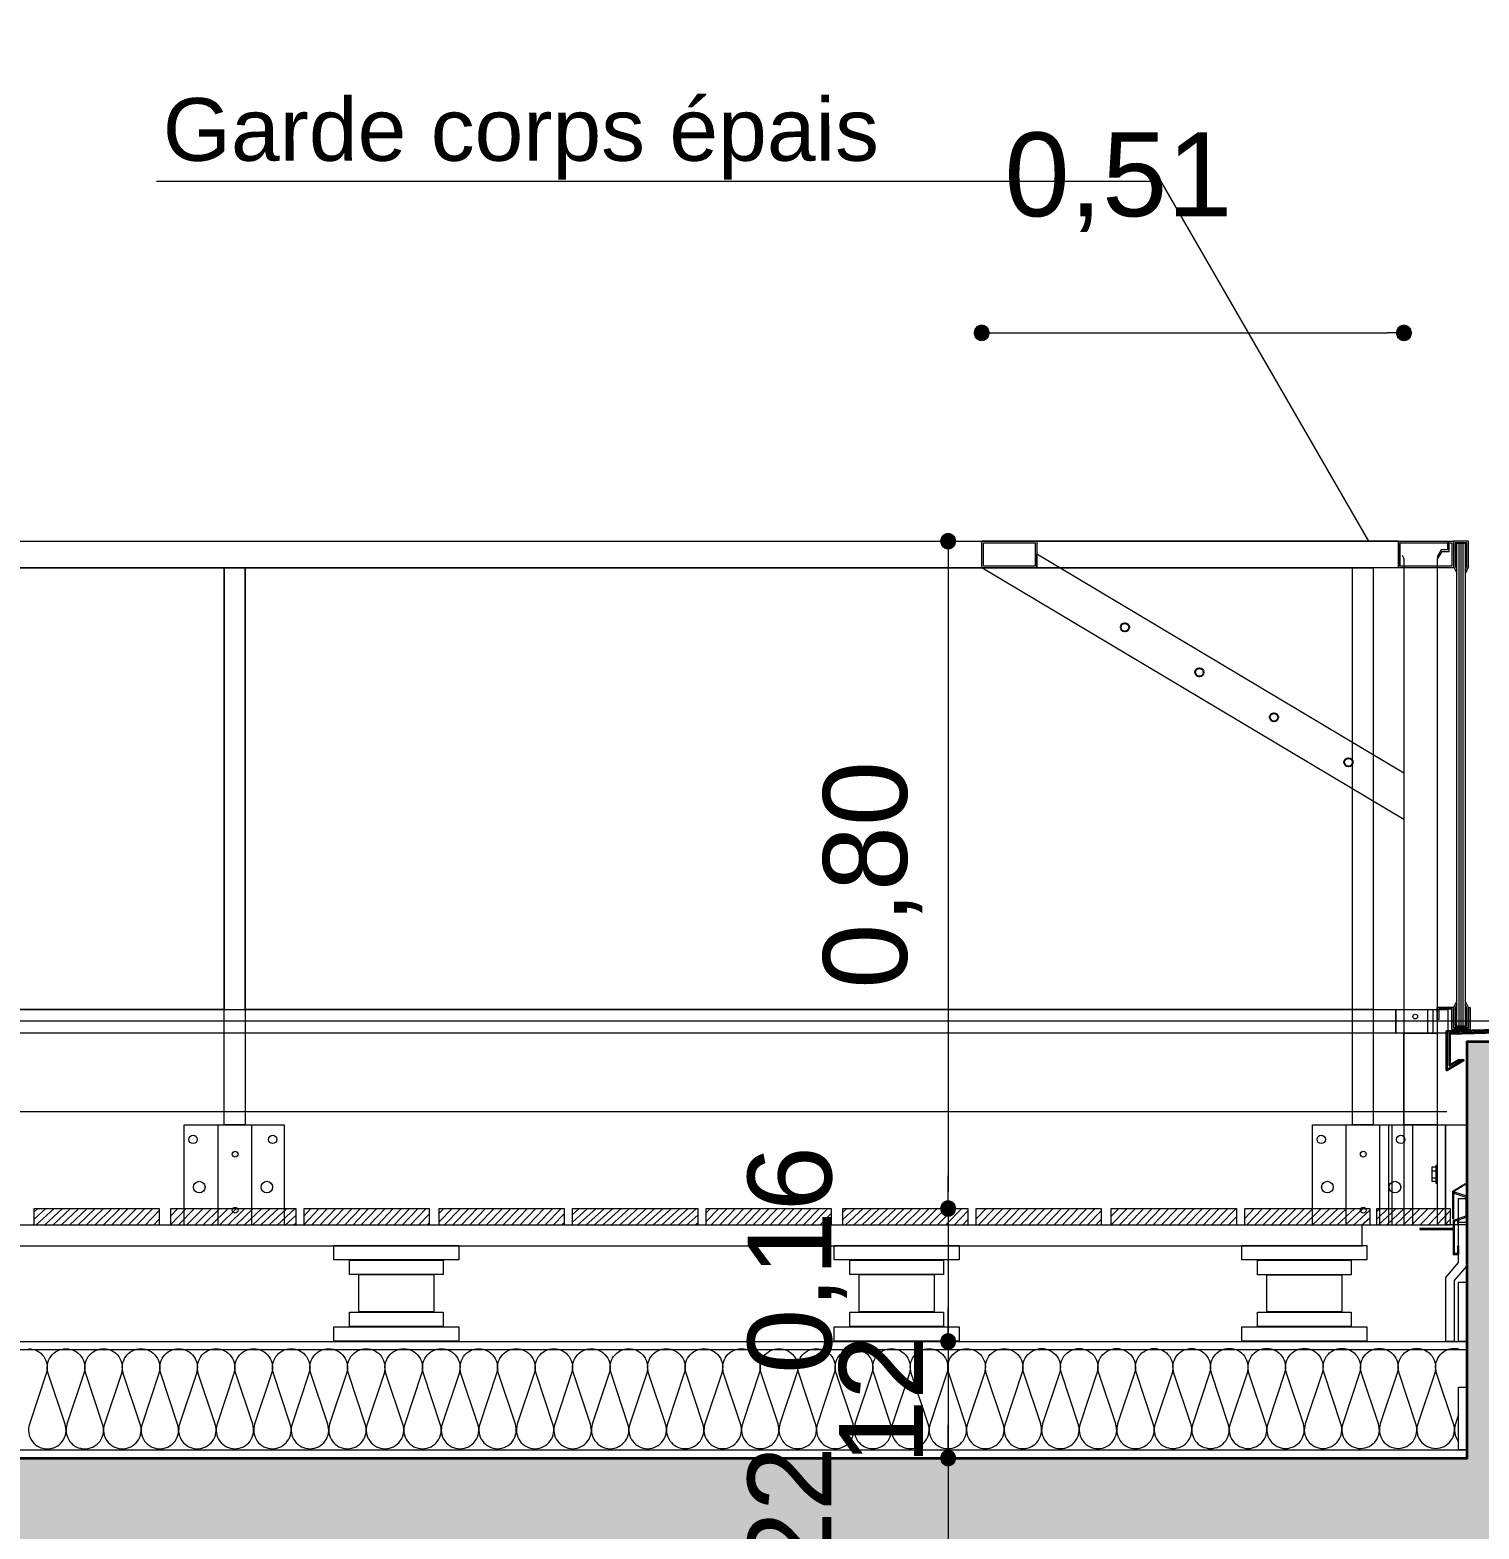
# Model space of a CAD drawing. Header units: metres. Extents: x 1838950 to 1842843, y 5171318 to 5174224.
# Drawn here: x 1841243.094 to 1841244.832, y 5171399.648 to 5171401.446 of the extents above; entities that cross this region are included whole.
import ezdxf

# ---------------------------------------------------------------- set-up
doc = ezdxf.new("R2010")
doc.units = ezdxf.units.M
doc.header["$LTSCALE"] = 0.0254
doc.header["$PDMODE"] = 1
doc.header["$PDSIZE"] = -2
doc.layers.get('0').update_dxf_attribs({"lineweight": 18})
doc.layers.get('DEFPOINTS').update_dxf_attribs({"lineweight": 18})
doc.layers.add('00 CHAZAL Coupe A.5', color=7, linetype='Continuous', lineweight=18)
doc.layers.add('00 CHAZAL INVISIBLE ARCHI', color=7, linetype='Continuous', lineweight=5)
doc.styles.add('Arial', font='arial.ttf')
doc.dimstyles.new('IS', dxfattribs={"dimtxt": 302.065972222221, "dimasz": 9.921875e-05, "dimexe": 2e-07, "dimexo": 1e-06, "dimgap": 2.999999999999999e-07, "dimtad": 1, "dimzin": 3, "dimtxsty": 'Arial', "dimblk": 'DOT', "dimblk1": 'DOT', "dimblk2": 'DOT', "dimcen": 0, "dimdle": 1e-06, "dimazin": 0, "dimtfac": 1, "dimtix": 1, "dimtmove": 0, "dimatfit": 0, "dimldrblk": 'DOT', "dimfxl": 1e-06, "dimfxlon": 1, "dimfrac": 2, "dimtolj": 1, "dimtzin": 3, "dimarcsym": 0})
pattern_1 = [(45, (388.1691140702418, 220.8695760480229), (0, -0.009999999999999997), [])]

# ---------------------------------------------------------------- blocks, each defined once
blk = doc.blocks.new('Groupe-1764-1')
at = {"layer": '00 CHAZAL Coupe A.5', "color": 7, "linetype": 'Continuous', "lineweight": 18, "flags": 128}
for points in [[(1841243.092379126, 5171399.863663086, -0.5116108524012003), (1841243.11374005, 5171399.834075), (1841243.09355317, 5171399.773257733, 0.5116108666444381), (1841243.114914094, 5171399.743669648, 0.5116108909214415), (1841243.13625777, 5171399.773270179), (1841243.116035448, 5171399.834075668, -0.5116108875789562), (1841243.137379124, 5171399.863676199, -0.5116108743823793), (1841243.158740049, 5171399.834088114), (1841243.138553168, 5171399.773270847, 0.511610853454171), (1841243.159914092, 5171399.743682761, 0.5116108909214415), (1841243.181257769, 5171399.773283292), (1841243.161035446, 5171399.834088782, -0.5116108875789562), (1841243.182379122, 5171399.863689313, -0.511610853454171), (1841243.203740047, 5171399.834101227), (1841243.183553166, 5171399.77328396, 0.5116108666444381), (1841243.20491409, 5171399.743695876, 0.5116108909214415), (1841243.226257767, 5171399.773296406), (1841243.206035444, 5171399.834101895, -0.5116108875789562), (1841243.22737912, 5171399.863702426, -0.5116108666444381), (1841243.248740045, 5171399.834114341), (1841243.228553164, 5171399.773297074, 0.5116108446632597), (1841243.249914089, 5171399.743708989, 0.5116108909214415), (1841243.271257765, 5171399.773309519), (1841243.251035442, 5171399.83411501, -0.5116108909214415), (1841243.272379118, 5171399.86371554, -0.5116108446632597), (1841243.293740043, 5171399.834127454), (1841243.273553162, 5171399.773310187, 0.5116108666444381), (1841243.294914087, 5171399.743722103, 0.5116108909214415), (1841243.316257763, 5171399.773322633), (1841243.29603544, 5171399.834128123, -0.5116108909214415), (1841243.317379116, 5171399.863728653, -0.5116108666444381), (1841243.338740041, 5171399.834140568), (1841243.31855316, 5171399.773323301, 0.511610853454171), (1841243.339914085, 5171399.743735216, 0.5116108909214415), (1841243.361257761, 5171399.773335746), (1841243.341035438, 5171399.834141237, -0.5116108909214415), (1841243.362379114, 5171399.863741767, -0.511610853454171), (1841243.383740039, 5171399.834153681), (1841243.363553158, 5171399.773336414, 0.5116108666444381), (1841243.384914083, 5171399.74374833, 0.5116108909214415), (1841243.406257759, 5171399.77334886), (1841243.396146598, 5171399.803751605)], [(1841243.396146598, 5171399.803751605), (1841243.386035436, 5171399.83415435, -0.5116108909214415), (1841243.407379112, 5171399.86375488, -0.5116108666444381), (1841243.428740037, 5171399.834166795), (1841243.408553156, 5171399.773349528, 0.5116108446632597), (1841243.429914081, 5171399.743761443, 0.5116108909214415), (1841243.451257757, 5171399.773361973), (1841243.431035434, 5171399.834167464, -0.5116108909214415), (1841243.452379111, 5171399.863767994, -0.5116108446632597), (1841243.473740035, 5171399.834179908), (1841243.453553154, 5171399.773362642, 0.511610853454171), (1841243.474914079, 5171399.743774557, 0.5116108909214415), (1841243.496257755, 5171399.773375086), (1841243.476035432, 5171399.834180577, -0.5116108909214415), (1841243.497379109, 5171399.863781107, -0.5116108666444381), (1841243.518740033, 5171399.834193022), (1841243.498553153, 5171399.773375755, 0.511610853454171), (1841243.519914077, 5171399.74378767, 0.5116108909214415), (1841243.541257753, 5171399.7733882), (1841243.52103543, 5171399.834193691, -0.5116108909214415), (1841243.542379107, 5171399.863794221, -0.511610853454171), (1841243.563740031, 5171399.834206135), (1841243.543553151, 5171399.773388869, 0.5116108446632597), (1841243.564914075, 5171399.743800784, 0.5116108909214415), (1841243.586257752, 5171399.773401313), (1841243.566035429, 5171399.834206804, -0.5116108909214415), (1841243.587379105, 5171399.863807334, -0.5116108666444381), (1841243.608740029, 5171399.834219249), (1841243.588553149, 5171399.773401982, 0.5116108446632597), (1841243.609914073, 5171399.743813897, 0.5116108909214415), (1841243.63125775, 5171399.773414426), (1841243.611035427, 5171399.834219918, -0.5116108909214415), (1841243.632379103, 5171399.863820448, -0.5116108446632597), (1841243.653740027, 5171399.834232362), (1841243.633553147, 5171399.773415096, 0.511610853454171), (1841243.654914071, 5171399.743827011, 0.5116108909214415), (1841243.676257748, 5171399.77342754), (1841243.656035425, 5171399.834233031, -0.5116108904162523), (1841243.677379101, 5171399.863833562, -0.511610853454171), (1841243.698740026, 5171399.834245476), (1841243.678553145, 5171399.773428209, 0.511610853454171), (1841243.699914069, 5171399.743840124, 0.5116108909214415), (1841243.721257746, 5171399.773440653), (1841243.701035423, 5171399.834246145, -0.5116108909214415), (1841243.722379099, 5171399.863846675, -0.511610853454171), (1841243.743740024, 5171399.834258589), (1841243.723553143, 5171399.773441323, 0.5116108446632597), (1841243.744914067, 5171399.743853237, 0.5116108909214415), (1841243.766257744, 5171399.773453767), (1841243.746035421, 5171399.834259258, -0.5116108518586733), (1841243.767379097, 5171399.863859789, -0.5116108446632597), (1841243.788740022, 5171399.834271703), (1841243.768553141, 5171399.773454436, 0.5116108446632597), (1841243.789914066, 5171399.743866351, 0.5116108909214415), (1841243.811257742, 5171399.77346688), (1841243.791035419, 5171399.834272372, -0.5116108909214415), (1841243.812379095, 5171399.863872902, -0.5116108446632597), (1841243.83374002, 5171399.834284816), (1841243.813553139, 5171399.77346755, 0.511610853454171), (1841243.834914064, 5171399.743879464, 0.5116108909214415), (1841243.85625774, 5171399.773479994), (1841243.836035417, 5171399.834285485, -0.5116108904162523), (1841243.857379093, 5171399.863886015, -0.511610853454171), (1841243.878740018, 5171399.83429793), (1841243.858553137, 5171399.773480663, 0.511610853454171), (1841243.879914062, 5171399.743892577, 0.5116108909214415), (1841243.901257738, 5171399.773493107), (1841243.881035415, 5171399.834298599, -0.5116108909214415), (1841243.902379092, 5171399.863899129, -0.511610853454171), (1841243.923740016, 5171399.834311043), (1841243.903553135, 5171399.773493777, 0.5116108446632597), (1841243.92491406, 5171399.743905691, 0.5116108909214415), (1841243.946257736, 5171399.773506221), (1841243.926035413, 5171399.834311713, -0.5116108909214415), (1841243.94737909, 5171399.863912242, -0.5116108446632597), (1841243.968740014, 5171399.834324157), (1841243.948553134, 5171399.77350689, 0.5116108446632597), (1841243.969914058, 5171399.743918804, 0.5116108909214415), (1841243.991257734, 5171399.773519334), (1841243.971035411, 5171399.834324826, -0.5116108909214415), (1841243.992379088, 5171399.863925355, -0.5116108446632597), (1841244.013740012, 5171399.83433727), (1841243.993553132, 5171399.773520004, 0.511610853454171), (1841244.014914056, 5171399.743931918, 0.5116108909214415), (1841244.036257732, 5171399.773532448), (1841244.016035409, 5171399.83433794, -0.5116108909214415), (1841244.037379086, 5171399.863938469, -0.511610853454171), (1841244.05874001, 5171399.834350384), (1841244.03855313, 5171399.773533117, 0.511610853454171), (1841244.059914054, 5171399.743945031, 0.5116108909214415), (1841244.08125773, 5171399.773545561), (1841244.061035407, 5171399.834351053, -0.5116108909214415), (1841244.082379084, 5171399.863951582, -0.511610853454171), (1841244.103740008, 5171399.834363497), (1841244.083553128, 5171399.773546231, 0.5116108446632597), (1841244.104914052, 5171399.743958145)], [(1841244.104914052, 5171399.743958145, 0.5116108909214415), (1841244.126257729, 5171399.773558675), (1841244.106035406, 5171399.834364166, -0.5116108909214415), (1841244.127379082, 5171399.863964697, -0.5116108446632597), (1841244.148740006, 5171399.834376611), (1841244.128553126, 5171399.773559344, 0.5116108446632597), (1841244.14991405, 5171399.743971258, 0.5116108909214415), (1841244.171257727, 5171399.773571788), (1841244.151035404, 5171399.83437728, -0.5116108909214415), (1841244.17237908, 5171399.86397781, -0.5116108446632597), (1841244.193740004, 5171399.834389724), (1841244.173553124, 5171399.773572458, 0.511610853454171), (1841244.194914049, 5171399.743984372, 0.5116108909214415), (1841244.216257725, 5171399.773584903), (1841244.196035402, 5171399.834390393, -0.5116108909214415), (1841244.217379078, 5171399.863990924, -0.511610853454171), (1841244.238740003, 5171399.834402838), (1841244.218553122, 5171399.773585571, 0.511610853454171), (1841244.239914047, 5171399.743997485, 0.5116108909214415), (1841244.261257723, 5171399.773598016), (1841244.2410354, 5171399.834403506, -0.5116108909214415), (1841244.262379076, 5171399.864004037, -0.511610853454171), (1841244.283740001, 5171399.834415951), (1841244.26355312, 5171399.773598685, 0.5116108446632597), (1841244.284914045, 5171399.744010599, 0.5116108909214415), (1841244.306257721, 5171399.77361113), (1841244.286035398, 5171399.83441662, -0.5116108909214415), (1841244.307379074, 5171399.864017151, -0.5116108446632597), (1841244.328739999, 5171399.834429065), (1841244.308553118, 5171399.773611798, 0.5116108446632597), (1841244.329914043, 5171399.744023712, 0.5116108909214415), (1841244.351257719, 5171399.773624243), (1841244.331035396, 5171399.834429733, -0.5116108909214415), (1841244.352379072, 5171399.864030264, -0.5116108446632597), (1841244.373739997, 5171399.834442178), (1841244.353553116, 5171399.773624912, 0.511610853454171), (1841244.374914041, 5171399.744036826, 0.5116108909214415), (1841244.396257717, 5171399.773637357), (1841244.376035394, 5171399.834442847, -0.5116108909214415), (1841244.397379071, 5171399.864043378, -0.511610853454171), (1841244.418739995, 5171399.834455292), (1841244.398553114, 5171399.773638025, 0.511610853454171), (1841244.419914039, 5171399.744049939, 0.5116108909214415), (1841244.441257715, 5171399.77365047), (1841244.421035392, 5171399.83445596, -0.5116108909214415), (1841244.442379069, 5171399.864056491, -0.511610853454171), (1841244.463739993, 5171399.834468405), (1841244.443553112, 5171399.773651139, 0.5116108446632597), (1841244.464914037, 5171399.744063053, 0.5116108909214415), (1841244.486257713, 5171399.773663584), (1841244.46603539, 5171399.834469074, -0.5116108909214415), (1841244.487379067, 5171399.864069605, -0.5116108446632597), (1841244.508739991, 5171399.834481519), (1841244.488553111, 5171399.773664252, 0.5116108446632597), (1841244.509914035, 5171399.744076166, 0.5116108909214415), (1841244.531257711, 5171399.773676697), (1841244.511035389, 5171399.834482187, -0.5116108909214415), (1841244.532379065, 5171399.864082718, -0.5116108446632597), (1841244.553739989, 5171399.834494632), (1841244.533553109, 5171399.773677366, 0.511610853454171), (1841244.554914033, 5171399.74408928, 0.5116108909214415), (1841244.576257709, 5171399.773689811), (1841244.556035387, 5171399.834495301, -0.5116108909214415), (1841244.577379063, 5171399.864095832, -0.511610853454171), (1841244.598739987, 5171399.834507746), (1841244.578553107, 5171399.773690479, 0.511610853454171), (1841244.599914031, 5171399.744102393, 0.5116108909214415), (1841244.621257708, 5171399.773702924), (1841244.601035385, 5171399.834508414, -0.5116108909214415), (1841244.622379061, 5171399.864108945, -0.511610853454171), (1841244.643739986, 5171399.834520859), (1841244.623553105, 5171399.773703593, 0.5116108446632597), (1841244.644914029, 5171399.744115507, 0.5116108909214415), (1841244.666257706, 5171399.773716038), (1841244.646035383, 5171399.834521528, -0.5116108909214415), (1841244.667379059, 5171399.864122059, -0.5116108446632597), (1841244.688739984, 5171399.834533973), (1841244.668553103, 5171399.773716706, 0.5116108446632597), (1841244.689914027, 5171399.74412862, 0.5116108909214415), (1841244.711257704, 5171399.773729151), (1841244.691035381, 5171399.834534641, -0.5116108909214415), (1841244.712379057, 5171399.864135172, -0.5116108446632597), (1841244.733739982, 5171399.834547086), (1841244.713553101, 5171399.77372982, 0.511610853454171), (1841244.734914026, 5171399.744141734, 0.5116108909214415), (1841244.756257702, 5171399.773742265), (1841244.736035379, 5171399.834547755, -0.5116108909214415), (1841244.757379055, 5171399.864148286, -0.511610853454171), (1841244.77873998, 5171399.8345602), (1841244.758553099, 5171399.773742933, 0.511610853454171), (1841244.779914024, 5171399.744154847, 0.5116108909214415), (1841244.8012577, 5171399.773755378), (1841244.781035377, 5171399.834560868, -0.5116108909214415), (1841244.802379057, 5171399.864161399, -0.05505052457282759), (1841244.807288943, 5171399.86362062)], [(1841244.807311835, 5171399.785080044), (1841244.803553097, 5171399.773756048, 0.2537557115182811), (1841244.80732129, 5171399.752633129)]]:
    blk.add_lwpolyline(points, format="xyb", dxfattribs=at)
blk = doc.blocks.new('Groupe-1906-1')
at = {"layer": '00 CHAZAL Coupe A.5', "color": 7, "linetype": 'Continuous', "lineweight": 5, "flags": 128}
for points in [[(1841243.327155738, 5171400.800458873), (1841243.352155738, 5171400.800458873), (1841243.352155738, 5171400.132162833), (1841243.327155738, 5171400.132162833)], [(1841243.279155738, 5171400.132162833), (1841243.399155738, 5171400.132162833), (1841243.399155738, 5171400.012162833), (1841243.279155738, 5171400.012162833)], [(1841243.319655738, 5171400.132162833), (1841243.359655738, 5171400.132162833), (1841243.359655738, 5171400.012162833), (1841243.319655738, 5171400.012162833)]]:
    blk.add_lwpolyline(points, close=True, dxfattribs=at)
at = {"layer": '00 CHAZAL Coupe A.5', "color": 7, "linetype": 'Continuous', "lineweight": 5}
for centre, radius in [((1841243.28972988, 5171400.114843068), 0.005000000029444078), ((1841243.38522988, 5171400.114843068), 0.005000000029444078), ((1841243.340222732, 5171400.097144048), 0.003500000074550379), ((1841243.297155738, 5171400.057662833), 0.006928203362255819), ((1841243.378245601, 5171400.057662833), 0.006928203128000923), ((1841243.340222732, 5171400.029866947), 0.003500000074550379)]:
    blk.add_circle(centre, radius, dxfattribs=at)
blk = doc.blocks.new('Groupe-1907-1')
at = {"layer": '00 CHAZAL Coupe A.5', "color": 7, "linetype": 'Continuous', "lineweight": 5, "flags": 128}
for points in [[(1841244.680057438, 5171400.800458873), (1841244.705057438, 5171400.800458873), (1841244.705057438, 5171400.132162833), (1841244.680057438, 5171400.132162833)], [(1841244.632057438, 5171400.132162833), (1841244.752057438, 5171400.132162833), (1841244.752057438, 5171400.012162833), (1841244.632057438, 5171400.012162833)], [(1841244.672557438, 5171400.132162833), (1841244.712557438, 5171400.132162833), (1841244.712557438, 5171400.012162833), (1841244.672557438, 5171400.012162833)]]:
    blk.add_lwpolyline(points, close=True, dxfattribs=at)
at = {"layer": '00 CHAZAL Coupe A.5', "color": 7, "linetype": 'Continuous', "lineweight": 5}
for centre, radius in [((1841244.64263158, 5171400.114843068), 0.005000000029444078), ((1841244.73813158, 5171400.114843068), 0.005000000029444078), ((1841244.693124433, 5171400.097144048), 0.003500000074550379), ((1841244.650057438, 5171400.057662833), 0.006928203362255819), ((1841244.731147301, 5171400.057662833), 0.006928203362255819), ((1841244.693124433, 5171400.029866947), 0.003500000074550379)]:
    blk.add_circle(centre, radius, dxfattribs=at)
blk = doc.blocks.new('Groupe-1908-1')
at = {"layer": '00 CHAZAL Coupe A.5', "color": 7, "linetype": 'Continuous', "lineweight": 5}
for p, q in [((1841244.775926777, 5171400.077162832), (1841244.780726777, 5171400.077162832)), ((1841244.775926777, 5171400.068762832), (1841244.780726777, 5171400.068762832))]:
    blk.add_line(p, q, dxfattribs=at)
at = {"layer": '00 CHAZAL Coupe A.5', "color": 7, "linetype": 'Continuous', "lineweight": 5, "flags": 128}
for points in [[(1841244.775926777, 5171400.081782832), (1841244.780726777, 5171400.081782832), (1841244.780726777, 5171400.064262833), (1841244.775926777, 5171400.064262833)], [(1841244.780726777, 5171400.084122832), (1841244.78187769, 5171400.084122832), (1841244.78187769, 5171400.061922832), (1841244.780726777, 5171400.061922832)]]:
    blk.add_lwpolyline(points, close=True, dxfattribs=at)
blk = doc.blocks.new('Groupe-1909-1')
at = {"layer": '00 CHAZAL Coupe A.5', "color": 7, "linetype": 'Continuous', "lineweight": 5, "flags": 128}
for points in [[(1841244.801497927, 5171400.800521548), (1841244.735497928, 5171400.800521548), (1841244.735497928, 5171400.832521548), (1841244.801497927, 5171400.832521548)], [(1841244.799497928, 5171400.802521548), (1841244.737497927, 5171400.802521548), (1841244.737497927, 5171400.830521548), (1841244.799497928, 5171400.830521548)]]:
    blk.add_lwpolyline(points, close=True, dxfattribs=at)
blk = doc.blocks.new('Groupe-1910-1')
at = {"layer": '00 CHAZAL Coupe A.5', "color": 8, "linetype": 'Continuous', "lineweight": 5, "true_color": 0x777777}
for p, q in [((1841244.807997928, 5171400.250712832), (1841244.807997928, 5171400.829908602)), ((1841244.810497927, 5171400.250712832), (1841244.810497927, 5171400.829908602)), ((1841244.812997927, 5171400.250712832), (1841244.812997927, 5171400.829908602)), ((1841244.769988434, 5171400.270518715), (1841244.769988434, 5171400.242162832)), ((1841244.776388434, 5171400.270518715), (1841244.776388434, 5171400.242162832)), ((1841244.727322963, 5171400.132162833), (1841244.727322963, 5171400.012162833))]:
    blk.add_line(p, q, dxfattribs=at)
at = {"layer": '00 CHAZAL Coupe A.5', "color": 7, "linetype": 'Continuous', "lineweight": 5}
blk.add_line((1841244.819497927, 5171400.802021548), (1841244.815747927, 5171400.794021549), dxfattribs=at)
at = {"layer": '00 CHAZAL Coupe A.5', "color": 7, "linetype": 'Continuous', "lineweight": 5, "flags": 128}
for points in [[(1841244.796077581, 5171400.830521548), (1841244.794278485, 5171400.830521548), (1841244.794278485, 5171400.821921096), (1841244.786577581, 5171400.821921096), (1841244.781827581, 5171400.813693854), (1841244.783385643, 5171400.812794306), (1841244.787616289, 5171400.820122), (1841244.796077581, 5171400.820122)], [(1841244.815497927, 5171400.250712832), (1841244.805497927, 5171400.250712832), (1841244.805497927, 5171400.829908602), (1841244.815497927, 5171400.829908602)], [(1841244.794383346, 5171400.242162832), (1841244.732040637, 5171400.242162832), (1841244.732040637, 5171400.270518715), (1841244.794383346, 5171400.270518715)], [(1841244.723766946, 5171400.132162833), (1841244.791766946, 5171400.132162833), (1841244.791766946, 5171400.012162833), (1841244.723766946, 5171400.012162833)]]:
    blk.add_lwpolyline(points, close=True, dxfattribs=at)
for points in [[(1841244.815747927, 5171400.794021549), (1841244.819497927, 5171400.802021548), (1841244.819497927, 5171400.832521548), (1841244.801497927, 5171400.832521548), (1841244.801497927, 5171400.802021548), (1841244.805497927, 5171400.794021549)], [(1841244.815460978, 5171400.798121547), (1841244.817497927, 5171400.80246704), (1841244.817497927, 5171400.830521548), (1841244.803497927, 5171400.830521548), (1841244.803497927, 5171400.802493684), (1841244.805497927, 5171400.798493684)], [(1841244.739568289, 5171400.815729328), (1841244.74187769, 5171400.811729328), (1841244.74187769, 5171400.012162833)], [(1841244.784187091, 5171400.815729328), (1841244.78187769, 5171400.811729328), (1841244.78187769, 5171400.012162833)], [(1841244.805158775, 5171400.281212833), (1841244.801408775, 5171400.273212832), (1841244.801408775, 5171400.248712832), (1841244.819408775, 5171400.248712832), (1841244.819408775, 5171400.273212832), (1841244.815408775, 5171400.281212833)], [(1841244.805445725, 5171400.277112832), (1841244.803408775, 5171400.27276734), (1841244.803408775, 5171400.250712832), (1841244.817408775, 5171400.250712832), (1841244.817408775, 5171400.272740696), (1841244.815408775, 5171400.276740696)]]:
    blk.add_lwpolyline(points, dxfattribs=at)
at = {"layer": '00 CHAZAL Coupe A.5', "color": 7, "linetype": 'Continuous', "lineweight": 13, "flags": 128}
for points in [[(1841244.819408775, 5171400.273212832), (1841244.819408775, 5171400.248712832), (1841244.801408775, 5171400.248712832), (1841244.801408775, 5171400.273212832), (1841244.78187769, 5171400.273212832), (1841244.78187769, 5171400.258546809)], [(1841244.821408775, 5171400.273212832), (1841244.821408775, 5171400.246712833), (1841244.799408775, 5171400.246712833), (1841244.799408775, 5171400.271212832), (1841244.78387769, 5171400.271212832), (1841244.78387769, 5171400.258546809)]]:
    blk.add_lwpolyline(points, dxfattribs=at)
for points in [[(1841244.819408775, 5171400.273212832), (1841244.821408775, 5171400.273212832), (1841244.821408775, 5171400.246712833), (1841244.799408775, 5171400.246712833), (1841244.799408775, 5171400.271212832), (1841244.78387769, 5171400.271212832), (1841244.78387769, 5171400.258546809), (1841244.78187769, 5171400.258546809), (1841244.78187769, 5171400.273212832), (1841244.801408775, 5171400.273212832), (1841244.801408775, 5171400.248712832), (1841244.819408775, 5171400.248712832)], [(1841244.74187769, 5171400.242162832), (1841244.78187769, 5171400.242162832), (1841244.78187769, 5171400.132162833), (1841244.74187769, 5171400.132162833)], [(1841244.791766946, 5171400.132162833), (1841244.817601469, 5171400.132162833), (1841244.817601469, 5171400.012551405), (1841244.791766946, 5171400.012551405)]]:
    blk.add_lwpolyline(points, close=True, dxfattribs=at)
at = {"layer": '00 CHAZAL Coupe A.5', "color": 7, "linetype": 'Continuous', "lineweight": 5}
blk.add_circle((1841244.755463601, 5171400.26221435), 0.002876077800086703, dxfattribs=at)
at = {"layer": '00 CHAZAL Coupe A.5', "color": 7}
for name in ['Groupe-1909-1', 'Groupe-1908-1']:
    blk.add_blockref(name, (0, 0), dxfattribs=at)
blk = doc.blocks.new('Groupe-1913-1')
at = {"layer": '00 CHAZAL Coupe A.5', "color": 7, "linetype": 'Continuous', "lineweight": 5, "flags": 128}
for points in [[(1841244.301497927, 5171400.800458873), (1841244.235497928, 5171400.800458873), (1841244.235497928, 5171400.832458872), (1841244.301497927, 5171400.832458872)], [(1841244.299497928, 5171400.802458873), (1841244.237497927, 5171400.802458873), (1841244.237497927, 5171400.830458873), (1841244.299497928, 5171400.830458873)]]:
    blk.add_lwpolyline(points, close=True, dxfattribs=at)
blk = doc.blocks.new('Groupe-1921-1')
at = {"layer": '00 CHAZAL Coupe A.5', "color": 7, "linetype": 'Continuous', "lineweight": 5, "flags": 128}
for points in [[(1841243.458503336, 5171399.987505229), (1841243.608503335, 5171399.987492649), (1841243.608501893, 5171399.970296813), (1841243.458501894, 5171399.970309392)], [(1841243.47725204, 5171399.969851433), (1841243.589752039, 5171399.969841999), (1841243.589750597, 5171399.952645876), (1841243.477250598, 5171399.952655311)], [(1841243.488502594, 5171399.952654366), (1841243.578502594, 5171399.952646819), (1841243.578498869, 5171399.908230601), (1841243.488498869, 5171399.908238148)], [(1841243.477249015, 5171399.907782982), (1841243.589749015, 5171399.907773547), (1841243.589747573, 5171399.890577424), (1841243.477247573, 5171399.890586859)], [(1841243.458497719, 5171399.890132397), (1841243.608497719, 5171399.890119818), (1841243.608496277, 5171399.87292398), (1841243.458496277, 5171399.872936561)]]:
    blk.add_lwpolyline(points, close=True, dxfattribs=at)
blk = doc.blocks.new('Groupe-1922-1')
at = {"layer": '00 CHAZAL Coupe A.5', "color": 7, "linetype": 'Continuous', "lineweight": 5, "flags": 128}
for points in [[(1841244.058503336, 5171399.987505229), (1841244.208503335, 5171399.987492649), (1841244.208501894, 5171399.970296813), (1841244.058501894, 5171399.970309392)], [(1841244.07725204, 5171399.969851433), (1841244.189752039, 5171399.969841999), (1841244.189750597, 5171399.952645876), (1841244.077250598, 5171399.952655311)], [(1841244.088502594, 5171399.952654366), (1841244.178502594, 5171399.952646819), (1841244.178498869, 5171399.908230601), (1841244.088498869, 5171399.908238148)], [(1841244.077249015, 5171399.907782982), (1841244.189749015, 5171399.907773547), (1841244.189747573, 5171399.890577424), (1841244.077247573, 5171399.890586859)], [(1841244.058497719, 5171399.890132397), (1841244.208497719, 5171399.890119818), (1841244.208496277, 5171399.87292398), (1841244.058496277, 5171399.872936561)]]:
    blk.add_lwpolyline(points, close=True, dxfattribs=at)
blk = doc.blocks.new('Groupe-1923-1')
at = {"layer": '00 CHAZAL Coupe A.5', "color": 7, "linetype": 'Continuous', "lineweight": 5, "flags": 128}
for points in [[(1841244.547379632, 5171399.987464231), (1841244.697379631, 5171399.98745165), (1841244.69737819, 5171399.970255814), (1841244.54737819, 5171399.970268394)], [(1841244.566128336, 5171399.969810436), (1841244.678628335, 5171399.969801), (1841244.678626893, 5171399.952604877), (1841244.566126894, 5171399.952614311)], [(1841244.57737889, 5171399.952613368), (1841244.66737889, 5171399.95260582), (1841244.667375165, 5171399.908189602), (1841244.577375165, 5171399.908197151)], [(1841244.566125311, 5171399.907741983), (1841244.678625311, 5171399.907732549), (1841244.678623869, 5171399.890536425), (1841244.566123869, 5171399.890545859)], [(1841244.547374015, 5171399.890091398), (1841244.697374015, 5171399.890078819), (1841244.697372572, 5171399.872882983), (1841244.547372573, 5171399.872895561)]]:
    blk.add_lwpolyline(points, close=True, dxfattribs=at)
blk = doc.blocks.new('_DOT')
at = {"color": 0, "linetype": 'ByBlock', "lineweight": -2}
blk.add_line((-0.5, 0), (-1, 0), dxfattribs=at)
at = {"color": 0, "linetype": 'ByBlock', "const_width": 0.5}
blk.add_lwpolyline([(-0.25, 0, 1), (0.25, 0, 1)], format="xyb", close=True, dxfattribs=at)
blk = doc.blocks.new('*D474')
at = {"layer": '00 CHAZAL Coupe A.5', "color": 0, "linetype": 'Continuous', "lineweight": -2, "transparency": 16777216}
for p, q in [((1841244.235497928, 5171401.082120845), (1841244.235497928, 5171401.082360845)), ((1841244.255341677, 5171401.082320845), (1841244.72203394, 5171401.082320845)), ((1841244.74187769, 5171401.082120845), (1841244.74187769, 5171401.082360845))]:
    blk.add_line(p, q, dxfattribs=at)
at = {"layer": 'DEFPOINTS', "color": 0, "transparency": 16777216}
for p in [(1841244.74187769, 5171401.082320845), (1841244.235497928, 5171400.858458873), (1841244.74187769, 5171400.762561431)]:
    blk.add_point(p, dxfattribs=at)
at = {"layer": '00 CHAZAL Coupe A.5', "color": 0, "lineweight": -2, "transparency": 16777216, "xscale": 0.01984375, "yscale": 0.01984375, "zscale": 0.01984375, "rotation": 180}
blk.add_blockref('_DOT', (1841244.235497928, 5171401.082320845), dxfattribs=at)
at = {"layer": '00 CHAZAL Coupe A.5', "color": 0, "lineweight": -2, "transparency": 16777216, "xscale": 0.01984375, "yscale": 0.01984375, "zscale": 0.01984375}
blk.add_blockref('_DOT', (1841244.74187769, 5171401.082320845), dxfattribs=at)
at = {"layer": '00 CHAZAL Coupe A.5', "color": 0, "lineweight": 5, "transparency": 16777216, "insert": (1841244.399438822, 5171401.263133344), "char_height": 0.1005055871212121, "attachment_point": 5, "style": 'Arial'}
blk.add_mtext('\\A1;0,51', dxfattribs=at)
blk = doc.blocks.new('*D608')
at = {"layer": '00 CHAZAL Coupe A.5', "color": 0, "linetype": 'Continuous', "lineweight": -2, "transparency": 16777216}
for p, q in [((1841244.19507344, 5171400.832458872), (1841244.195313439, 5171400.832458872)), ((1841244.195273439, 5171400.812615123), (1841244.195273439, 5171400.051804053)), ((1841244.195473439, 5171400.031960303), (1841244.195233439, 5171400.031960303))]:
    blk.add_line(p, q, dxfattribs=at)
at = {"layer": 'DEFPOINTS', "color": 0, "transparency": 16777216}
for p in [(1841244.07527344, 5171400.832458872), (1841244.195273439, 5171400.031960303), (1841244.280503335, 5171400.031960303)]:
    blk.add_point(p, dxfattribs=at)
at = {"layer": '00 CHAZAL Coupe A.5', "color": 0, "lineweight": -2, "transparency": 16777216, "xscale": 0.01984375, "yscale": 0.01984375, "zscale": 0.01984375}
for p, rotation in [((1841244.195273439, 5171400.832458872), 90), ((1841244.195273439, 5171400.031960303), 270)]:
    blk.add_blockref('_DOT', p, dxfattribs=dict(at, rotation=rotation))
at = {"layer": '00 CHAZAL Coupe A.5', "color": 0, "lineweight": 5, "transparency": 16777216, "insert": (1841244.104919834, 5171400.432209588), "char_height": 0.1005055871212121, "attachment_point": 5, "rotation": 90, "style": 'Arial'}
blk.add_mtext('\\A1;0,80', dxfattribs=at)
blk = doc.blocks.new('*D609')
at = {"layer": '00 CHAZAL Coupe A.5', "color": 0, "linetype": 'Continuous', "lineweight": -2, "transparency": 16777216}
for p, q in [((1841244.19527344, 5171400.051804053), (1841244.19527344, 5171400.071647802)), ((1841244.19547344, 5171400.031960303), (1841244.19523344, 5171400.031960303)), ((1841244.19527344, 5171400.031960303), (1841244.19527344, 5171399.872462832)), ((1841244.19547344, 5171399.872462832), (1841244.19523344, 5171399.872462832)), ((1841244.19527344, 5171399.852619083), (1841244.19527344, 5171399.832775333))]:
    blk.add_line(p, q, dxfattribs=at)
at = {"layer": 'DEFPOINTS', "color": 0, "transparency": 16777216}
for p in [(1841244.280503335, 5171400.031960303), (1841244.19527344, 5171399.872462832), (1841244.526896663, 5171399.872462832)]:
    blk.add_point(p, dxfattribs=at)
at = {"layer": '00 CHAZAL Coupe A.5', "color": 0, "lineweight": -2, "transparency": 16777216, "xscale": 0.01984375, "yscale": 0.01984375, "zscale": 0.01984375}
for p, rotation in [((1841244.19527344, 5171400.031960303), 270), ((1841244.19527344, 5171399.872462832), 90)]:
    blk.add_blockref('_DOT', p, dxfattribs=dict(at, rotation=rotation))
at = {"layer": '00 CHAZAL Coupe A.5', "color": 0, "lineweight": 5, "transparency": 16777216, "insert": (1841244.01446094, 5171399.970211568), "char_height": 0.1005055871212121, "attachment_point": 5, "rotation": 90, "style": 'Arial'}
blk.add_mtext('\\A1;0,16', dxfattribs=at)
blk = doc.blocks.new('*D610')
at = {"layer": '00 CHAZAL Coupe A.5', "color": 0, "linetype": 'Continuous', "lineweight": -2, "transparency": 16777216}
for p, q in [((1841244.19527344, 5171399.892306582), (1841244.19527344, 5171399.912150332)), ((1841244.19547344, 5171399.872462832), (1841244.19523344, 5171399.872462832)), ((1841244.19527344, 5171399.872462832), (1841244.19527344, 5171399.732604448)), ((1841244.19547344, 5171399.732604448), (1841244.19523344, 5171399.732604448)), ((1841244.19527344, 5171399.712760698), (1841244.19527344, 5171399.692916948))]:
    blk.add_line(p, q, dxfattribs=at)
at = {"layer": 'DEFPOINTS', "color": 0, "transparency": 16777216}
for p in [(1841244.526896663, 5171399.872462832), (1841244.19527344, 5171399.732604448), (1841244.427896663, 5171399.732604448)]:
    blk.add_point(p, dxfattribs=at)
at = {"layer": '00 CHAZAL Coupe A.5', "color": 0, "lineweight": -2, "transparency": 16777216, "xscale": 0.01984375, "yscale": 0.01984375, "zscale": 0.01984375}
for p, rotation in [((1841244.19527344, 5171399.872462832), 270), ((1841244.19527344, 5171399.732604448), 90)]:
    blk.add_blockref('_DOT', p, dxfattribs=dict(at, rotation=rotation))
at = {"layer": '00 CHAZAL Coupe A.5', "color": 0, "lineweight": 5, "transparency": 16777216, "insert": (1841244.114819635, 5171399.80253364), "char_height": 0.1005055871212121, "attachment_point": 5, "rotation": 90, "style": 'Arial'}
blk.add_mtext('\\A1;12', dxfattribs=at)
blk = doc.blocks.new('*D611')
at = {"layer": '00 CHAZAL Coupe A.5', "color": 0, "linetype": 'Continuous', "lineweight": -2, "transparency": 16777216}
for p, q in [((1841244.19527344, 5171399.752448197), (1841244.19527344, 5171399.772291947)), ((1841244.19547344, 5171399.732604448), (1841244.19523344, 5171399.732604448)), ((1841244.19527344, 5171399.732604448), (1841244.19527344, 5171399.512162833)), ((1841244.19547344, 5171399.512162833), (1841244.19523344, 5171399.512162833)), ((1841244.19527344, 5171399.492319083), (1841244.19527344, 5171399.472475333))]:
    blk.add_line(p, q, dxfattribs=at)
at = {"layer": 'DEFPOINTS', "color": 0, "transparency": 16777216}
for p in [(1841244.427896663, 5171399.732604448), (1841244.19527344, 5171399.512162833), (1841244.648896663, 5171399.512162833)]:
    blk.add_point(p, dxfattribs=at)
at = {"layer": '00 CHAZAL Coupe A.5', "color": 0, "lineweight": -2, "transparency": 16777216, "xscale": 0.01984375, "yscale": 0.01984375, "zscale": 0.01984375}
for p, rotation in [((1841244.19527344, 5171399.732604448), 270), ((1841244.19527344, 5171399.512162833), 90)]:
    blk.add_blockref('_DOT', p, dxfattribs=dict(at, rotation=rotation))
at = {"layer": '00 CHAZAL Coupe A.5', "color": 0, "lineweight": 5, "transparency": 16777216, "insert": (1841244.01446094, 5171399.61038364), "char_height": 0.1005055871212121, "attachment_point": 5, "rotation": 90, "style": 'Arial'}
blk.add_mtext('\\A1;0,22', dxfattribs=at)
blk = doc.blocks.new('Groupe-2016-1')
at = {"layer": '00 CHAZAL Coupe A.5', "color": 7, "linetype": 'Continuous', "lineweight": 5}
dim = blk.add_linear_dim(base=(1841244.74187769, 5171401.082320845), p1=(1841244.235497928, 5171400.858458873), p2=(1841244.74187769, 5171400.762561431), dimstyle='IS', override={"dimtxt": 0.1005055871212121, "dimasz": 0.01984375, "dimexe": 4e-05, "dimgap": 0.09985000000005373, "dimpost": '<>', "dimtxsty": 'Arial', "dimdle": 0.0002, "dimtmove": 2, "dimfxl": 0.0002}, dxfattribs=at)
dim.commit()
dim.dimension.update_dxf_attribs({"geometry": '*D474', "text_midpoint": (1841244.399438822, 5171401.263133344), "dimtype": 160})
dim = blk.add_linear_dim(base=(1841244.195273439, 5171400.031960303), p1=(1841244.07527344, 5171400.832458872), p2=(1841244.280503335, 5171400.031960303), angle=89.99999999997011, dimstyle='IS', override={"dimtxt": 0.1005055871212121, "dimasz": 0.01984375, "dimexe": 4e-05, "dimgap": 0.03, "dimpost": '<>', "dimtxsty": 'Arial', "dimdle": 0.0002, "dimtmove": 2, "dimfxl": 0.0002}, dxfattribs=at)
dim.commit()
dim.dimension.update_dxf_attribs({"geometry": '*D608', "text_midpoint": (1841244.104919834, 5171400.432209588)})
for base, p1, p2, angle, override, picture, middle in [((1841244.19527344, 5171399.872462832), (1841244.280503335, 5171400.031960303), (1841244.526896663, 5171399.872462832), 89.99999999996908, {"dimtxt": 0.1005055871212121, "dimasz": 0.01984375, "dimexe": 4e-05, "dimgap": 0.09984999999997733, "dimpost": '<>', "dimtxsty": 'Arial', "dimdle": 0.0002, "dimtmove": 2, "dimfxl": 0.0002}, '*D609', (1841244.01446094, 5171399.970211568)), ((1841244.19527344, 5171399.512162833), (1841244.427896663, 5171399.732604448), (1841244.648896663, 5171399.512162833), 89.9999999999782, {"dimtxt": 0.1005055871212121, "dimasz": 0.01984375, "dimexe": 4e-05, "dimgap": 0.09985000000000575, "dimpost": '<>', "dimtxsty": 'Arial', "dimdle": 0.0002, "dimtmove": 2, "dimfxl": 0.0002}, '*D611', (1841244.01446094, 5171399.61038364))]:
    dim = blk.add_linear_dim(base=base, p1=p1, p2=p2, angle=angle, dimstyle='IS', override=override, dxfattribs=at)
    dim.commit()
    dim.dimension.update_dxf_attribs({"geometry": picture, "text_midpoint": middle, "dimtype": 160})
dim = blk.add_linear_dim(base=(1841244.19527344, 5171399.732604448), p1=(1841244.526896663, 5171399.872462832), p2=(1841244.427896663, 5171399.732604448), angle=89.99999999994789, text='12', dimstyle='IS', override={"dimtxt": 0.1005055871212121, "dimasz": 0.01984375, "dimexe": 4e-05, "dimgap": 0.03, "dimpost": '<>', "dimtxsty": 'Arial', "dimdle": 0.0002, "dimtmove": 2, "dimfxl": 0.0002}, dxfattribs=at)
dim.commit()
dim.dimension.update_dxf_attribs({"geometry": '*D610', "text_midpoint": (1841244.114819635, 5171399.80253364)})

msp = doc.modelspace()

# ---------------------------------------------------------------- hatches: boundary and pattern name
at = {"layer": '00 CHAZAL Coupe A.5', "linetype": 'Continuous', "lineweight": 0, "true_color": 0xaaaaaa}
h = msp.add_hatch(color=253, dxfattribs=at)
h.paths.add_polyline_path([(1841239.109896663, 5171403.243896709), (1841238.949896664, 5171403.243896708), (1841238.949896662, 5171402.521969138), (1841224.65489666, 5171402.521969132), (1841224.654896659, 5171402.872162836), (1841224.474896656, 5171402.872162841), (1841224.474896655, 5171402.326162837), (1841224.475301403, 5171402.326162834), (1841224.475301407, 5171402.272162841), (1841231.923579672, 5171402.272162838), (1841231.923579679, 5171399.732462833), (1841224.655250215, 5171399.732462838), (1841224.655250213, 5171399.732162839), (1841224.475301403, 5171399.732162839), (1841224.475301412, 5171399.482162841), (1841236.987928811, 5171399.482162837), (1841236.987928817, 5171399.112889856), (1841237.087976189, 5171399.112889857), (1841237.087976182, 5171399.482162838), (1841238.93028596, 5171399.482162832), (1841238.93028596, 5171396.942462839), (1841224.475301409, 5171396.942462837), (1841224.475301411, 5171396.692355099), (1841246.377896659, 5171396.692355103), (1841246.377896661, 5171394.10147543), (1841224.475301404, 5171394.101475427), (1841224.475301405, 5171394.101355106), (1841224.475036844, 5171394.101355103), (1841224.475036842, 5171393.851355097), (1841246.37789666, 5171393.851355102), (1841246.377896659, 5171391.261162833), (1841224.475301403, 5171391.261162841), (1841224.475301406, 5171390.511163147), (1841224.655250211, 5171390.565686908), (1841224.655250206, 5171391.031714343), (1841224.654996149, 5171391.031714346), (1841224.654996147, 5171391.061714348), (1841241.882573695, 5171391.061714348), (1841241.882573695, 5171387.477191932), (1841242.082573693, 5171387.53426539), (1841242.082573697, 5171388.170355096), (1841244.382896662, 5171388.170355097), (1841244.382896658, 5171387.592779486), (1841244.575838503, 5171387.647714344), (1841244.575838506, 5171388.221043946), (1841251.192440692, 5171388.221043946), (1841251.192440688, 5171387.739728985), (1841251.352896657, 5171387.787714348), (1841251.352896661, 5171393.704138685), (1841251.353186321, 5171393.704138688), (1841251.353186318, 5171393.736426199), (1841251.352440687, 5171393.7364262), (1841251.352440685, 5171395.123355104), (1841251.233036839, 5171395.134355097), (1841251.233036847, 5171395.163355105), (1841251.232036843, 5171395.163355106), (1841251.232036842, 5171395.165587686), (1841251.192440684, 5171395.165587681), (1841251.192440693, 5171394.101475435), (1841246.557768262, 5171394.101475426), (1841246.557768263, 5171396.722462832), (1841251.192440694, 5171396.722462841), (1841251.192440686, 5171396.489355098), (1841251.352440685, 5171396.489355099), (1841251.352440687, 5171396.530651601), (1841251.352896659, 5171396.530651597), (1841251.352896658, 5171396.55671435), (1841251.352440684, 5171396.556714344), (1841251.352440692, 5171396.722462832), (1841252.340786604, 5171396.722462839), (1841252.3407866, 5171396.928933835), (1841251.720516192, 5171396.938018993), (1841251.720536839, 5171396.937796375), (1841251.362440684, 5171396.942462835), (1841251.352440687, 5171396.942462837), (1841251.352440687, 5171397.070166074), (1841251.352896661, 5171397.07016608), (1841251.352896659, 5171397.246062134), (1841251.352440687, 5171397.246062138), (1841251.352440692, 5171397.268162839), (1841251.352492689, 5171397.268162834), (1841251.35249269, 5171397.412162843), (1841251.35228317, 5171397.412162838), (1841251.352283174, 5171397.439162839), (1841251.192440686, 5171397.439162839), (1841251.192440687, 5171396.942462836), (1841245.109077177, 5171396.942462842), (1841245.085864868, 5171396.970704683), (1841245.00263581, 5171397.172667933), (1841244.919994568, 5171397.173386062), (1841244.919994564, 5171397.173392333), (1841244.919273441, 5171397.173392333), (1841244.919273437, 5171396.944310385), (1841244.919638059, 5171396.942462835), (1841239.110460074, 5171396.942462837), (1841239.11046007, 5171399.29216284), (1841239.10989666, 5171399.292162834), (1841239.109896654, 5171399.51216284), (1841244.86303684, 5171399.51216284), (1841244.863036841, 5171399.512462839), (1841244.957424605, 5171399.51246284), (1841244.957424609, 5171399.439216402), (1841245.117306272, 5171399.439216402), (1841245.117306273, 5171399.445162839), (1841245.117601469, 5171399.445162842), (1841245.117601464, 5171399.512462843), (1841246.106017133, 5171399.512462839), (1841246.106017133, 5171399.724727717), (1841245.455516759, 5171399.735635524), (1841245.45496105, 5171399.734283544), (1841245.117601464, 5171399.739940494), (1841245.11760146, 5171400.23246284), (1841244.817601467, 5171400.232462842), (1841244.817601464, 5171399.73246284), (1841239.109896661, 5171399.732462842)])
h.paths.add_polyline_path([(1841244.382896663, 5171391.041162834), (1841244.382896655, 5171388.420850242), (1841242.082573691, 5171388.420850242), (1841242.0825737, 5171391.041162842)])
h.paths.add_polyline_path([(1841246.377896656, 5171391.04116284), (1841246.377896661, 5171388.42104395), (1841244.575838506, 5171388.421043945), (1841244.5758385, 5171391.041162835)])
h.paths.add_polyline_path([(1841251.192440687, 5171391.041162836), (1841251.192440687, 5171390.901285128), (1841251.192614533, 5171390.90128513), (1841251.192614524, 5171390.863826097), (1841251.192642106, 5171390.863826093), (1841251.192642109, 5171388.421043948), (1841246.557768262, 5171388.421043947), (1841246.557768257, 5171391.041162837)])
h.paths.add_polyline_path([(1841251.192440689, 5171393.881475432), (1841251.192440691, 5171391.261162839), (1841246.557896664, 5171391.261162838), (1841246.557896662, 5171393.881475431)])
h.paths.add_polyline_path([(1841244.919994568, 5171397.173386062), (1841244.919994559, 5171397.172514952), (1841244.919273441, 5171397.173392333)])
h.paths.add_polyline_path([(1841238.93028596, 5171402.301961875), (1841238.930285954, 5171399.732462839), (1841238.597896662, 5171399.732462839), (1841232.103579674, 5171399.732462839), (1841232.103579677, 5171402.301460601), (1841238.852188752, 5171402.30196188)])
at = {"layer": '00 CHAZAL Coupe A.5', "linetype": 'Continuous', "lineweight": 5, "true_color": 0xc0c0c0}
h = msp.add_hatch(dxfattribs=at)
h.set_pattern_fill('BOIS 45', color=9, style=0, pattern_type=2)
h.set_pattern_definition(pattern_1)
h.paths.add_polyline_path([(1841243.249167754, 5171400.011960303), (1841243.099167754, 5171400.011960303), (1841243.099167754, 5171400.031960303), (1841243.249167754, 5171400.031960303)])
h = msp.add_hatch(dxfattribs=at)
h.set_pattern_fill('BOIS 45', color=9, style=0, pattern_type=2)
h.set_pattern_definition(pattern_1)
h.paths.add_polyline_path([(1841243.412892743, 5171400.011960303), (1841243.262892743, 5171400.011960303), (1841243.262892743, 5171400.031960303), (1841243.412892743, 5171400.031960303)])
h = msp.add_hatch(dxfattribs=at)
h.set_pattern_fill('BOIS 45', color=9, style=0, pattern_type=2)
h.set_pattern_definition(pattern_1)
h.paths.add_polyline_path([(1841243.572892743, 5171400.011960303), (1841243.422892743, 5171400.011960303), (1841243.422892743, 5171400.031960303), (1841243.572892743, 5171400.031960303)])
h = msp.add_hatch(dxfattribs=at)
h.set_pattern_fill('BOIS 45', color=9, style=0, pattern_type=2)
h.set_pattern_definition(pattern_1)
h.paths.add_polyline_path([(1841243.734892743, 5171400.011960303), (1841243.584892743, 5171400.011960303), (1841243.584892743, 5171400.031960303), (1841243.734892743, 5171400.031960303)])
h = msp.add_hatch(dxfattribs=at)
h.set_pattern_fill('BOIS 45', color=9, style=0, pattern_type=2)
h.set_pattern_definition(pattern_1)
h.paths.add_polyline_path([(1841243.894892743, 5171400.011960303), (1841243.744892743, 5171400.011960303), (1841243.744892743, 5171400.031960303), (1841243.894892743, 5171400.031960303)])
h = msp.add_hatch(dxfattribs=at)
h.set_pattern_fill('BOIS 45', color=9, style=0, pattern_type=2)
h.set_pattern_definition(pattern_1)
h.paths.add_polyline_path([(1841244.055167754, 5171400.011960303), (1841243.905167754, 5171400.011960303), (1841243.905167754, 5171400.031960303), (1841244.055167754, 5171400.031960303)])
h = msp.add_hatch(dxfattribs=at)
h.set_pattern_fill('BOIS 45', color=9, style=0, pattern_type=2)
h.set_pattern_definition(pattern_1)
h.paths.add_polyline_path([(1841244.218892743, 5171400.011960303), (1841244.068892743, 5171400.011960303), (1841244.068892743, 5171400.031960303), (1841244.218892743, 5171400.031960303)])
h = msp.add_hatch(dxfattribs=at)
h.set_pattern_fill('BOIS 45', color=9, style=0, pattern_type=2)
h.set_pattern_definition(pattern_1)
h.paths.add_polyline_path([(1841244.378892743, 5171400.011960303), (1841244.228892743, 5171400.011960303), (1841244.228892743, 5171400.031960303), (1841244.378892743, 5171400.031960303)])
h = msp.add_hatch(dxfattribs=at)
h.set_pattern_fill('BOIS 45', color=9, style=0, pattern_type=2)
h.set_pattern_definition(pattern_1)
h.paths.add_polyline_path([(1841244.540892743, 5171400.011960303), (1841244.390892743, 5171400.011960303), (1841244.390892743, 5171400.031960303), (1841244.540892743, 5171400.031960303)])
h = msp.add_hatch(dxfattribs=at)
h.set_pattern_fill('BOIS 45', color=9, style=0, pattern_type=2)
h.set_pattern_definition(pattern_1)
h.paths.add_polyline_path([(1841244.700892743, 5171400.011960303), (1841244.550892743, 5171400.011960303), (1841244.550892743, 5171400.031960303), (1841244.700892743, 5171400.031960303)])
h = msp.add_hatch(dxfattribs=at)
h.set_pattern_fill('BOIS 45', color=9, style=0, pattern_type=2)
h.set_pattern_definition(pattern_1)
h.paths.add_polyline_path([(1841244.797273439, 5171400.011960303), (1841244.709273439, 5171400.011960303), (1841244.709273439, 5171400.031960303), (1841244.797273439, 5171400.031960303)])

# ---------------------------------------------------------------- linework, layer by layer
at = {"layer": '00 CHAZAL Coupe A.5', "color": 7, "linetype": 'Continuous', "lineweight": 13}
for p, q in [((1841244.735497928, 5171400.832458872), (1841244.235497928, 5171400.832458872)), ((1841245.248444107, 5171400.256825439), (1841239.209996151, 5171400.256825439)), ((1841244.793173783, 5171400.148024576), (1841239.221497423, 5171400.148024576))]:
    msp.add_line(p, q, dxfattribs=at)
at = {"layer": '00 CHAZAL Coupe A.5', "color": 7, "linetype": 'Continuous', "lineweight": 35, "flags": 128}
msp.add_lwpolyline([(1841238.949896663, 5171403.2438967), (1841239.109896663, 5171403.2438967), (1841239.109896663, 5171399.732462833), (1841244.817601469, 5171399.732462833), (1841244.817601469, 5171400.232462833), (1841245.117601468, 5171400.232462833)], dxfattribs=at)
at = {"layer": '00 CHAZAL Coupe A.5', "color": 7, "linetype": 'Continuous', "lineweight": 13, "flags": 128}
msp.add_lwpolyline([(1841244.699822248, 5171400.832458872), (1841244.450724631, 5171401.263908601), (1841243.245962618, 5171401.263908601)], dxfattribs=at)
at = {"layer": '00 CHAZAL Coupe A.5', "color": 7, "linetype": 'Continuous', "lineweight": 5, "flags": 128}
for points in [[(1841239.278164304, 5171400.832458872), (1841244.735497928, 5171400.832458872), (1841244.735497928, 5171400.800458873), (1841239.278164304, 5171400.800458873)], [(1841244.235497928, 5171400.800458873), (1841244.301497927, 5171400.800458873), (1841244.301497927, 5171400.817322569), (1841244.74187769, 5171400.554526797), (1841244.74187769, 5171400.49848922)], [(1841239.303164304, 5171400.270518715), (1841244.732040637, 5171400.270518715), (1841244.732040637, 5171400.242162832), (1841239.303164304, 5171400.242162832)], [(1841244.802517424, 5171400.051658602), (1841244.801767424, 5171400.050359564), (1841244.816201468, 5171400.045620606), (1841244.816201468, 5171400.022703269), (1841244.801017424, 5171400.017524628), (1841244.801017424, 5171400.008158602), (1841244.760817424, 5171400.008158602), (1841244.760817424, 5171400.006658602), (1841244.801017424, 5171400.006658602), (1841244.801017424, 5171399.976658601), (1841244.807617424, 5171399.976658601), (1841244.807617424, 5171399.986658602), (1841244.806117424, 5171399.986658602), (1841244.806117424, 5171399.978158602), (1841244.802517424, 5171399.978158602), (1841244.802517424, 5171400.016658601), (1841244.806101468, 5171400.01788097), (1841244.806117424, 5171400.014170076), (1841244.807617424, 5171400.014170076), (1841244.807617424, 5171400.018397999), (1841244.817601469, 5171400.021803139), (1841244.817601469, 5171400.046658602)]]:
    msp.add_lwpolyline(points, close=True, dxfattribs=at)
at = {"layer": '00 CHAZAL Coupe A.5', "color": 7, "linetype": 'Continuous', "lineweight": 13, "flags": 128}
for points in [[(1841241.995869946, 5171400.800458873), (1841243.327155738, 5171400.800458873), (1841243.327155738, 5171400.270518715), (1841241.995869946, 5171400.270518715)], [(1841243.352155738, 5171400.800458873), (1841244.705057438, 5171400.800458873), (1841244.705057438, 5171400.270518715), (1841243.352155738, 5171400.270518715)], [(1841244.815708859, 5171400.062172277), (1841244.816247824, 5171400.061329949), (1841244.801326029, 5171400.052114846), (1841244.801326029, 5171400.019657409), (1841244.800326029, 5171400.019657409), (1841244.800326029, 5171400.052662181)], [(1841243.249167754, 5171400.011960303), (1841243.099167754, 5171400.011960303), (1841243.099167754, 5171400.031960303), (1841243.249167754, 5171400.031960303)], [(1841243.412892743, 5171400.011960303), (1841243.262892743, 5171400.011960303), (1841243.262892743, 5171400.031960303), (1841243.412892743, 5171400.031960303)], [(1841243.572892743, 5171400.011960303), (1841243.422892743, 5171400.011960303), (1841243.422892743, 5171400.031960303), (1841243.572892743, 5171400.031960303)], [(1841243.734892743, 5171400.011960303), (1841243.584892743, 5171400.011960303), (1841243.584892743, 5171400.031960303), (1841243.734892743, 5171400.031960303)], [(1841243.894892743, 5171400.011960303), (1841243.744892743, 5171400.011960303), (1841243.744892743, 5171400.031960303), (1841243.894892743, 5171400.031960303)], [(1841244.055167754, 5171400.011960303), (1841243.905167754, 5171400.011960303), (1841243.905167754, 5171400.031960303), (1841244.055167754, 5171400.031960303)], [(1841244.218892743, 5171400.011960303), (1841244.068892743, 5171400.011960303), (1841244.068892743, 5171400.031960303), (1841244.218892743, 5171400.031960303)], [(1841244.378892743, 5171400.011960303), (1841244.228892743, 5171400.011960303), (1841244.228892743, 5171400.031960303), (1841244.378892743, 5171400.031960303)], [(1841244.540892743, 5171400.011960303), (1841244.390892743, 5171400.011960303), (1841244.390892743, 5171400.031960303), (1841244.540892743, 5171400.031960303)], [(1841244.700892743, 5171400.011960303), (1841244.550892743, 5171400.011960303), (1841244.550892743, 5171400.031960303), (1841244.700892743, 5171400.031960303)], [(1841244.797273439, 5171400.011960303), (1841244.709273439, 5171400.011960303), (1841244.709273439, 5171400.031960303), (1841244.797273439, 5171400.031960303)], [(1841244.81732223, 5171400.043908602), (1841244.817221094, 5171399.963362032), (1841244.802314252, 5171399.945690223), (1841244.802306274, 5171399.872462832), (1841244.792314252, 5171399.872462832), (1841244.792314252, 5171399.949344647), (1841244.80732223, 5171399.967136351), (1841244.80732223, 5171400.043908602)], [(1841244.691774768, 5171400.011960303), (1841239.209948967, 5171400.011960303), (1841239.209948967, 5171399.987311377), (1841244.691774768, 5171399.987311377)], [(1841244.81732223, 5171400.015662832), (1841244.817221094, 5171399.963362032), (1841244.802314252, 5171399.945690223), (1841244.802306274, 5171399.872462832), (1841244.792314252, 5171399.872462832), (1841244.792314252, 5171399.949344647), (1841244.80732223, 5171399.967136351), (1841244.80732223, 5171400.015662832)], [(1841244.817306274, 5171399.872462832), (1841244.807306274, 5171399.872462832), (1841244.807306274, 5171399.943729319), (1841244.817306274, 5171399.943729319)], [(1841244.817306274, 5171399.872462832), (1841244.807306274, 5171399.872462832), (1841244.807306274, 5171399.943729319), (1841244.817306274, 5171399.943729319)], [(1841239.209948967, 5171399.872462832), (1841244.817601469, 5171399.872462832), (1841244.817601469, 5171399.862462833), (1841239.209948967, 5171399.862462833)], [(1841244.817306274, 5171399.742604448), (1841244.807306274, 5171399.742604448), (1841244.807306274, 5171399.817853321), (1841244.817306274, 5171399.817853321)], [(1841239.109896792, 5171399.742604448), (1841244.817306274, 5171399.742604448), (1841244.817306274, 5171399.732604448), (1841239.109896792, 5171399.732604448)]]:
    msp.add_lwpolyline(points, close=True, dxfattribs=at)
at = {"layer": '00 CHAZAL Coupe A.5', "color": 7, "linetype": 'Continuous', "lineweight": 35, "flags": 128}
msp.add_lwpolyline([(1841245.227534781, 5171400.218666293), (1841245.228354537, 5171400.221031912), (1841245.246052491, 5171400.214232871), (1841245.246052491, 5171400.254046907), (1841244.796396663, 5171400.241381315), (1841244.796396663, 5171400.203512832), (1841244.807896663, 5171400.209950783), (1841244.813185968, 5171400.209762833), (1841244.793173783, 5171400.198024577), (1841244.793173783, 5171400.244701089), (1841245.248444107, 5171400.256825439), (1841245.248444107, 5171400.210633538)], close=True, dxfattribs=at)
at = {"layer": '00 CHAZAL Coupe A.5', "color": 7, "linetype": 'Continuous', "lineweight": 25}
for centre, radius in [((1841244.407293136, 5171400.729262324), 0.004999872786789968), ((1841244.496660239, 5171400.675265383), 0.004999872609338578), ((1841244.586027343, 5171400.621268442), 0.004999872786789968), ((1841244.675394446, 5171400.567271501), 0.004999872375083677)]:
    msp.add_circle(centre, radius, dxfattribs=at)

# ---------------------------------------------------------------- block references
at = {"layer": '00 CHAZAL Coupe A.5', "color": 7}
for name in ['Groupe-1913-1', 'Groupe-1910-1', 'Groupe-1906-1', 'Groupe-1907-1', 'Groupe-1921-1', 'Groupe-1922-1', 'Groupe-1923-1', 'Groupe-1764-1']:
    msp.add_blockref(name, (0, 0), dxfattribs=at)
at = {"layer": '00 CHAZAL INVISIBLE ARCHI', "color": 7, "transparency": 33554687}
msp.add_blockref('Groupe-2016-1', (0, 0), dxfattribs=at)

# ---------------------------------------------------------------- texts
at = {"layer": '00 CHAZAL Coupe A.5', "color": 18, "true_color": 0x000000, "insert": (1841243.253456843, 5171401.364002606), "char_height": 0.0752418876262626, "attachment_point": 1, "rotation": 0.0027983891584131056, "line_spacing_factor": 0.9698402797576214, "style": 'Arial'}
msp.add_mtext('Garde corps épais ', dxfattribs=at)

doc.saveas('drawing.dxf')
